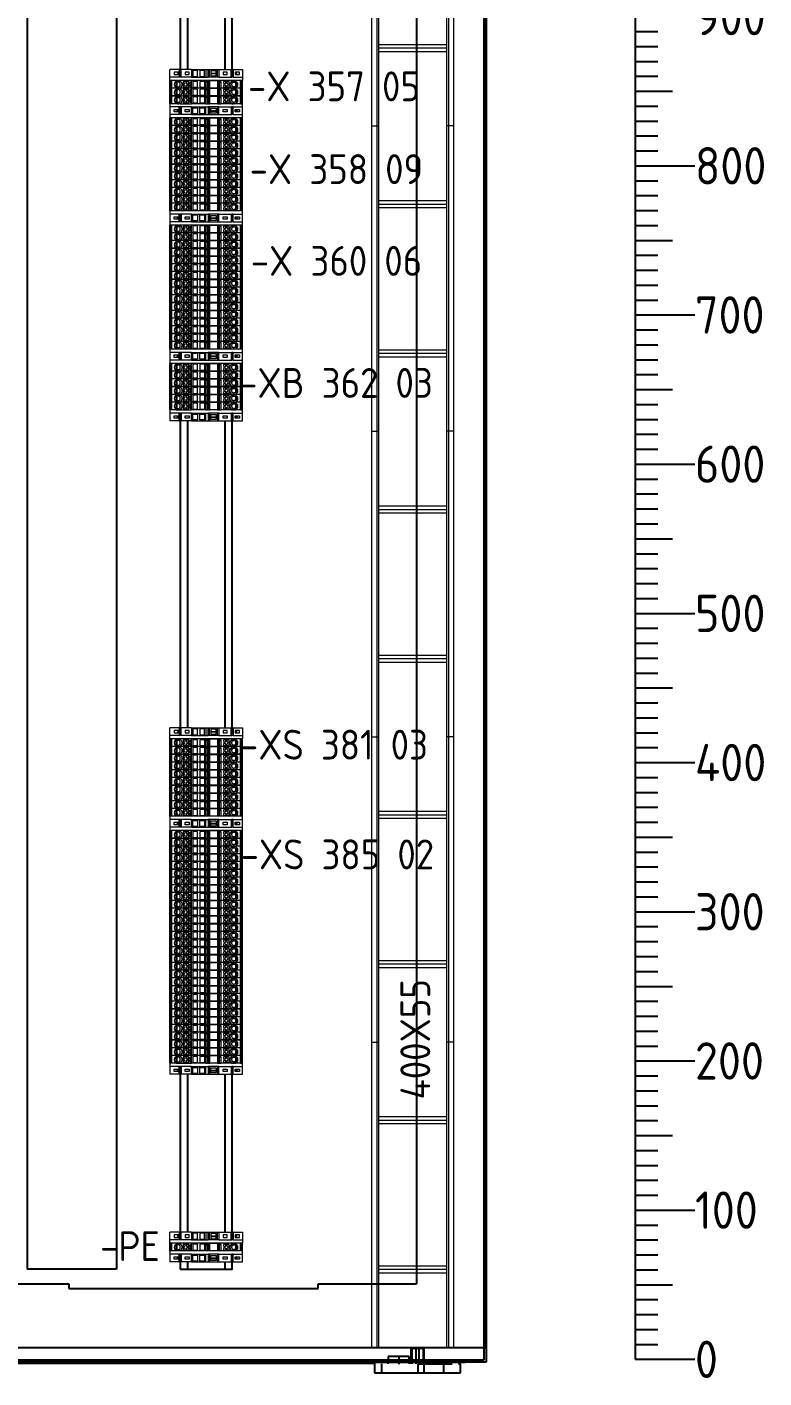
# Model space of a CAD drawing. Header units: millimetres. Extents: x 0 to 69574, y -5 to 41746.
# Drawn here: x 45920 to 46414, y 18756 to 19662 of the extents above; entities that cross this region are included whole.
import ezdxf
from ezdxf.enums import TextEntityAlignment as Align

# ---------------------------------------------------------------- set-up
doc = ezdxf.new("R2010")
doc.units = ezdxf.units.MM
doc.set_wipeout_variables(frame=1)
doc.layers.add('000-PI-Oprema', color=30, linetype='Continuous', lineweight=5)
doc.layers.add('SI-ORMAR-Oprema', color=30, linetype='Continuous', lineweight=5)
for name, color, linetype in [('000-PI-ORMAR', 2, 'Continuous'), ('000-PI_TEXT', 7, 'Continuous'), ('002-PI-Kabelska kanalica', 150, 'Continuous'), ('004-PI-DIN Šina', 3, 'Continuous')]:
    doc.layers.add(name, color=color, linetype=linetype)
doc.styles.add('PI0', font='isocpeur.ttf', dxfattribs={"width": 0.9})

# ---------------------------------------------------------------- blocks, each defined once
blk = doc.blocks.new('*U1406')
at = {"layer": '002-PI-Kabelska kanalica'}
for p, q in [((-20, 1510), (40, 1510)), ((-20, -100), (-20, 1510)), ((40, -100), (40, 1510))]:
    blk.add_line(p, q, dxfattribs=at)
blk = doc.blocks.new('*U1405')
at = {"layer": '004-PI-DIN Šina'}
blk.add_lwpolyline([(1610, -17.5), (1610, 17.5), (0, 17.5), (0, -17.5)], close=True, dxfattribs=at)
for points in [[(0, 12.5), (1610, 12.5)], [(0, -12.5), (1610, -12.5)]]:
    blk.add_lwpolyline(points, dxfattribs=at)
blk = doc.blocks.new('*U402')
blk.add_wipeout([(-24.3, -7.35), (24.3, -7.35), (24.3, 0), (-24.3, 0)])
at = {"layer": 'SI-ORMAR-Oprema'}
for p, q in [((-18.03, 0), (-24.3, 0)), ((-18.03, 0), (-18.03, -5.15)), ((-17.1, 0), (-18.03, 0)), ((-17.1, 0), (-17.1, -5.15)), ((-17, 0), (-17.1, 0)), ((-17, -5.15), (-17, 0)), ((-16.74, 0), (-17, 0)), ((-16.74, -5.15), (-16.74, 0)), ((-9.72, 0), (-16.74, 0)), ((-9.72, 0), (-9, 0)), ((-9.72, 0), (-9.72, -5.15)), ((-9, 0), (-9, -0.57)), ((-9, 0), (-1, 0)), ((-1, 0), (-0.28, 0)), ((-1, -0.57), (-1, 0)), ((-0.28, 0), (1.39, 0)), ((-0.28, 0), (-0.28, -5.15)), ((1.39, 0), (2.32, 0)), ((1.39, -5.15), (1.39, 0)), ((2.32, 0), (7.69, 0)), ((2.32, -5.15), (2.32, 0)), ((7.69, -5.15), (7.69, 0)), ((7.69, 0), (8.51, 0)), ((8.51, 0), (8.51, -5.15)), ((8.51, 0), (16.74, 0)), ((16.74, -5.15), (16.74, 0)), ((16.74, 0), (17, 0)), ((17, 0), (17, -5.15)), ((17, 0), (17.1, 0)), ((17.1, 0), (17.1, -5.15)), ((18.03, 0), (17.1, 0)), ((18.03, 0), (18.03, -5.15)), ((18.03, 0), (24.3, 0)), ((24.3, 0), (24.3, -7.35)), ((-24.3, -7.35), (-24.3, 0)), ((-18.03, -5.15), (-24.3, -5.15)), ((24.3, -7.35), (-24.3, -7.35)), ((-21.4, -1.72), (-21.4, -3.42)), ((-18.5, -1.72), (-21.4, -1.72)), ((-21.4, -3.42), (-18.5, -3.42)), ((-19.01, -2.37), (-19.15, -2.37)), ((-19.15, -2.37), (-19.15, -2.77)), ((-19.01, -2.77), (-19.15, -2.77)), ((-19.01, -2.37), (-18.5, -2.37)), ((-19.01, -2.77), (-19.01, -2.37)), ((-19.01, -2.77), (-18.5, -2.77)), ((-18.5, -2.37), (-18.5, -1.72)), ((-18.5, -2.77), (-18.5, -2.37)), ((-18.5, -3.42), (-18.5, -2.77)), ((-17.1, -5.15), (-18.03, -5.15)), ((-17, -5.15), (-17.1, -5.15)), ((-16.74, -5.15), (-17, -5.15)), ((-9.72, -5.15), (-16.74, -5.15)), ((-14.15, -1.72), (-14.15, -3.42)), ((-11.45, -1.72), (-14.15, -1.72)), ((-14.15, -3.42), (-11.45, -3.42)), ((-11.45, -3.42), (-11.45, -1.72)), ((-9.72, -5.15), (-9, -5.15)), ((-9, -0.57), (-9, -4.57)), ((-5.85, -0.57), (-9, -0.57)), ((-9, -4.57), (-9, -5.15)), ((-9, -4.57), (-5.85, -4.57)), ((-9, -5.15), (-1, -5.15)), ((-5.85, -4.57), (-5.85, -0.57)), ((-4.15, -0.57), (-4.15, -4.57)), ((-1, -0.57), (-4.15, -0.57)), ((-4.15, -4.57), (-1, -4.57)), ((-1, -4.57), (-1, -0.57)), ((-1, -5.15), (-1, -4.57)), ((-1, -5.15), (-0.28, -5.15)), ((-0.28, -5.15), (1.39, -5.15)), ((2.32, -5.15), (1.39, -5.15)), ((7.69, -5.15), (2.32, -5.15)), ((6.67, -0.82), (3.22, -0.82)), ((3.22, -0.82), (3.22, -2.37)), ((3.22, -2.37), (6.67, -2.37)), ((3.22, -2.37), (3.22, -2.77)), ((3.22, -2.77), (6.67, -2.77)), ((3.22, -2.77), (3.22, -4.32)), ((3.22, -4.32), (6.67, -4.32)), ((6.67, -2.37), (6.67, -0.82)), ((6.67, -2.77), (6.67, -2.37)), ((6.67, -4.32), (6.67, -2.77)), ((8.51, -5.15), (7.69, -5.15)), ((8.51, -5.15), (16.74, -5.15)), ((11.45, -1.72), (11.45, -3.42)), ((14.15, -1.72), (11.45, -1.72)), ((11.45, -3.42), (14.15, -3.42)), ((14.15, -3.42), (14.15, -1.72)), ((16.74, -5.15), (17, -5.15)), ((17, -5.15), (17.1, -5.15)), ((18.03, -5.15), (17.1, -5.15)), ((18.03, -5.15), (24.3, -5.15)), ((22.25, -1.72), (19.55, -1.72)), ((19.55, -1.72), (19.55, -2.37)), ((19.55, -2.37), (19.89, -2.37)), ((19.55, -2.37), (19.55, -2.77)), ((19.55, -2.77), (19.55, -3.42)), ((19.55, -2.77), (19.89, -2.77)), ((19.55, -3.42), (22.25, -3.42)), ((20.59, -2.37), (19.89, -2.37)), ((19.89, -2.77), (19.89, -2.37)), ((20.59, -2.77), (19.89, -2.77)), ((20.59, -2.77), (20.59, -2.37)), ((22.25, -3.42), (22.25, -1.72))]:
    blk.add_line(p, q, dxfattribs=at)
blk = doc.blocks.new('*U457')
blk.add_wipeout([(47227.3, 37326.63), (47227.3, 37321.48), (47275.9, 37321.48), (47275.9, 37326.63)])
at = {"layer": '000-PI-Oprema'}
for p, q in [((47227.3, 37321.48), (47227.3, 37326.63)), ((47227.85, 37326.63), (47227.3, 37326.63)), ((47228.39, 37326.63), (47227.85, 37326.63)), ((47227.85, 37321.48), (47227.85, 37326.63)), ((47228.39, 37321.48), (47228.39, 37326.63)), ((47228.56, 37326.63), (47228.39, 37326.63)), ((47228.56, 37321.48), (47228.56, 37326.63)), ((47241.88, 37326.63), (47228.56, 37326.63)), ((47231, 37325.48), (47230.9, 37325.58)), ((47231.45, 37325.48), (47231, 37325.48)), ((47231.45, 37325.48), (47231.45, 37322.48)), ((47231.6, 37325.48), (47231.45, 37325.48)), ((47231.6, 37322.48), (47231.6, 37325.48)), ((47231.85, 37325.48), (47231.6, 37325.48)), ((47231.85, 37325.48), (47231.85, 37322.48)), ((47233.2, 37325.48), (47231.85, 37325.48)), ((47233.2, 37326.28), (47232.6, 37326.28)), ((47233.2, 37325.48), (47233.2, 37326.28)), ((47233.3, 37325.48), (47233.2, 37325.48)), ((47237.55, 37325.88), (47236.15, 37325.88)), ((47236.15, 37325.88), (47236.15, 37322.08)), ((47238.35, 37325.88), (47237.55, 37325.88)), ((47237.55, 37324.9), (47237.55, 37325.88)), ((47239.95, 37325.88), (47238.35, 37325.88)), ((47238.35, 37325.88), (47238.35, 37324.9)), ((47239.55, 37324.58), (47239.95, 37324.98)), ((47239.95, 37324.98), (47239.95, 37325.88)), ((47240.78, 37325.37), (47240.78, 37322.6)), ((47241.88, 37321.48), (47241.88, 37326.63)), ((47242.6, 37326.63), (47241.88, 37326.63)), ((47242.6, 37326.63), (47242.6, 37326.06)), ((47250.6, 37326.63), (47242.6, 37326.63)), ((47242.6, 37326.06), (47242.6, 37322.06)), ((47245.75, 37326.06), (47242.6, 37326.06)), ((47245.75, 37322.06), (47245.75, 37326.06)), ((47247.45, 37326.06), (47247.45, 37322.06)), ((47250.6, 37326.06), (47247.45, 37326.06)), ((47250.6, 37326.63), (47250.6, 37326.06)), ((47251.32, 37326.63), (47250.6, 37326.63)), ((47250.6, 37326.06), (47250.6, 37322.06)), ((47251.32, 37326.63), (47251.75, 37326.63)), ((47251.32, 37321.48), (47251.32, 37326.63)), ((47251.65, 37321.48), (47251.65, 37325.83)), ((47251.65, 37325.83), (47251.75, 37325.83)), ((47251.75, 37325.83), (47251.75, 37326.63)), ((47252.21, 37326.63), (47251.75, 37326.63)), ((47251.75, 37325.83), (47252.21, 37325.83)), ((47252.21, 37326.63), (47252.56, 37326.63)), ((47252.21, 37325.83), (47252.21, 37326.63)), ((47253.07, 37326.63), (47252.56, 37326.63)), ((47252.56, 37326.63), (47252.56, 37321.48)), ((47253.07, 37326.63), (47253.07, 37321.48)), ((47253.07, 37326.63), (47253.98, 37326.63)), ((47253.98, 37321.48), (47253.98, 37326.63)), ((47253.98, 37326.63), (47259.12, 37326.63)), ((47259.12, 37326.63), (47259.12, 37321.48)), ((47259.12, 37326.63), (47260.03, 37326.63)), ((47260.03, 37326.63), (47260.03, 37321.48)), ((47260.03, 37326.63), (47260.54, 37326.63)), ((47260.54, 37321.48), (47260.54, 37326.63)), ((47260.54, 37326.63), (47260.89, 37326.63)), ((47260.89, 37325.83), (47260.89, 37326.63)), ((47261.35, 37326.63), (47260.89, 37326.63)), ((47260.89, 37325.83), (47261.35, 37325.83)), ((47261.35, 37325.83), (47261.35, 37326.63)), ((47274.65, 37326.63), (47261.35, 37326.63)), ((47261.35, 37325.83), (47261.45, 37325.83)), ((47261.45, 37325.83), (47261.45, 37321.48)), ((47264.75, 37325.88), (47263.15, 37325.88)), ((47263.15, 37325.88), (47263.15, 37324.98)), ((47263.15, 37324.98), (47263.55, 37324.58)), ((47264.75, 37324.9), (47264.75, 37325.88)), ((47265.55, 37325.88), (47264.75, 37325.88)), ((47265.55, 37325.88), (47265.55, 37324.9)), ((47266.95, 37325.88), (47265.55, 37325.88)), ((47266.95, 37322.08), (47266.95, 37325.88)), ((47269.8, 37325.48), (47269.9, 37325.48)), ((47269.9, 37326.28), (47270.5, 37326.28)), ((47269.9, 37325.48), (47269.9, 37326.28)), ((47269.9, 37325.48), (47271.25, 37325.48)), ((47271.25, 37325.48), (47271.25, 37322.48)), ((47271.25, 37325.48), (47271.5, 37325.48)), ((47271.5, 37322.48), (47271.5, 37325.48)), ((47271.5, 37325.48), (47271.65, 37325.48)), ((47271.65, 37325.48), (47271.65, 37322.48)), ((47271.65, 37325.48), (47272.1, 37325.48)), ((47272.1, 37325.48), (47272.2, 37325.58)), ((47274.65, 37321.48), (47274.65, 37326.63)), ((47274.65, 37326.63), (47274.82, 37326.63)), ((47274.82, 37321.48), (47274.82, 37326.63)), ((47274.82, 37326.63), (47275.35, 37326.63)), ((47275.35, 37321.48), (47275.35, 37326.63)), ((47275.35, 37326.63), (47275.9, 37326.63)), ((47275.9, 37321.48), (47275.9, 37326.63)), ((47227.85, 37321.48), (47227.3, 37321.48)), ((47228.39, 37321.48), (47227.85, 37321.48)), ((47228.56, 37321.48), (47228.39, 37321.48)), ((47231.6, 37321.48), (47228.56, 37321.48)), ((47230.9, 37322.19), (47231.2, 37322.48)), ((47231.2, 37322.48), (47231.45, 37322.48)), ((47231.45, 37322.48), (47231.6, 37322.48)), ((47231.6, 37322.48), (47231.85, 37322.48)), ((47231.6, 37321.7), (47231.6, 37321.48)), ((47232.6, 37321.48), (47231.6, 37321.48)), ((47231.85, 37322.48), (47233.2, 37322.48)), ((47232.6, 37321.48), (47233.2, 37321.48)), ((47233.3, 37322.48), (47233.2, 37322.48)), ((47233.2, 37322.48), (47233.2, 37321.48)), ((47234.2, 37321.48), (47233.2, 37321.48)), ((47234.2, 37321.48), (47234.2, 37321.7)), ((47234.2, 37321.48), (47241.88, 37321.48)), ((47236.15, 37322.08), (47237.55, 37322.08)), ((47237.55, 37322.08), (47237.55, 37323.07)), ((47237.55, 37322.08), (47238.35, 37322.08)), ((47238.35, 37323.07), (47238.35, 37322.08)), ((47238.35, 37322.08), (47239.95, 37322.08)), ((47239.55, 37323.38), (47239.55, 37324.58)), ((47239.95, 37322.98), (47239.55, 37323.38)), ((47239.95, 37322.08), (47239.95, 37322.98)), ((47242.6, 37321.48), (47241.88, 37321.48)), ((47242.6, 37322.06), (47245.75, 37322.06)), ((47242.6, 37322.06), (47242.6, 37321.48)), ((47250.6, 37321.48), (47242.6, 37321.48)), ((47247.45, 37322.06), (47250.6, 37322.06)), ((47250.6, 37322.06), (47250.6, 37321.48)), ((47251.32, 37321.48), (47250.6, 37321.48)), ((47251.32, 37321.48), (47251.65, 37321.48)), ((47251.65, 37321.48), (47252.56, 37321.48)), ((47253.07, 37321.48), (47252.56, 37321.48)), ((47253.07, 37321.48), (47253.98, 37321.48)), ((47259.12, 37321.48), (47253.98, 37321.48)), ((47259.12, 37321.48), (47260.03, 37321.48)), ((47260.03, 37321.48), (47260.54, 37321.48)), ((47260.54, 37321.48), (47261.45, 37321.48)), ((47268.9, 37321.48), (47261.45, 37321.48)), ((47263.55, 37323.38), (47263.15, 37322.98)), ((47263.15, 37322.98), (47263.15, 37322.08)), ((47263.15, 37322.08), (47264.75, 37322.08)), ((47263.55, 37324.58), (47263.55, 37323.38)), ((47264.75, 37322.08), (47264.75, 37323.07)), ((47264.75, 37322.08), (47265.55, 37322.08)), ((47265.55, 37323.07), (47265.55, 37322.08)), ((47265.55, 37322.08), (47266.95, 37322.08)), ((47268.8, 37323.48), (47268.8, 37324.48)), ((47268.9, 37321.48), (47268.9, 37321.7)), ((47268.9, 37321.48), (47269.9, 37321.48)), ((47269.8, 37322.48), (47269.9, 37322.48)), ((47271.25, 37322.48), (47269.9, 37322.48)), ((47269.9, 37322.48), (47269.9, 37321.48)), ((47270.5, 37321.48), (47269.9, 37321.48)), ((47271.5, 37321.48), (47270.5, 37321.48)), ((47271.5, 37322.48), (47271.25, 37322.48)), ((47271.65, 37322.48), (47271.5, 37322.48)), ((47271.5, 37321.7), (47271.5, 37321.48)), ((47274.65, 37321.48), (47271.5, 37321.48)), ((47271.9, 37322.48), (47271.65, 37322.48)), ((47272.2, 37322.19), (47271.9, 37322.48)), ((47274.65, 37321.48), (47274.82, 37321.48)), ((47274.82, 37321.48), (47275.35, 37321.48)), ((47275.35, 37321.48), (47275.9, 37321.48))]:
    blk.add_line(p, q, dxfattribs=at)
for centre, radius, start, end in [((47232.6, 37323.88), 2.4, 135, 225), ((47232.6, 37323.88), 2.4, 90, 135), ((47233.2, 37323.88), 2.4, 294.62432, 90), ((47233.3, 37324.48), 1, 0, 90), ((47237.95, 37323.98), 1, 113.57818, 246.42182), ((47237.95, 37323.98), 1, 293.57818, 66.42182), ((47241.15, 37325.03), 0.5, 5.44059, 134.99975), ((47265.15, 37323.98), 1, 113.57818, 246.42182), ((47265.15, 37323.98), 1, 293.57818, 66.42182), ((47269.9, 37323.88), 2.4, 90, 245.37568), ((47269.8, 37324.48), 1, 90, 180), ((47270.5, 37323.88), 2.4, 45, 90), ((47270.5, 37323.88), 2.4, 315, 45), ((47232.6, 37323.88), 2.4, 225, 245.37568), ((47232.6, 37323.88), 2.4, 245.37568, 270), ((47233.2, 37323.88), 2.4, 270, 294.62432), ((47233.3, 37323.48), 1, 270, 360), ((47241.15, 37322.93), 0.5, 225, 354.55967), ((47269.8, 37323.48), 1, 180, 270), ((47269.9, 37323.88), 2.4, 245.37568, 270), ((47270.5, 37323.88), 2.4, 270, 294.62432), ((47270.5, 37323.88), 2.4, 294.62432, 315)]:
    blk.add_arc(centre, radius, start, end, dxfattribs=at)
for points in [[(47240.78, 37325.37), (47240.55, 37325.14), (47240.32, 37324.91), (47240.09, 37324.68), (47239.85, 37324.44)], [(47240.8, 37325.39), (47240.79, 37325.38), (47240.78, 37325.37)], [(47241.75, 37323.98), (47241.73, 37324.26), (47241.7, 37324.53), (47241.67, 37324.81), (47241.65, 37325.08)], [(47234.3, 37323.48), (47234.3, 37323.61), (47234.3, 37323.74), (47234.3, 37323.87), (47234.3, 37324.01), (47234.3, 37324.14), (47234.3, 37324.26), (47234.3, 37324.38), (47234.3, 37324.48)], [(47239.85, 37323.53), (47239.85, 37323.76), (47239.85, 37323.98), (47239.85, 37324.21), (47239.85, 37324.44)], [(47240.78, 37322.6), (47240.55, 37322.83), (47240.32, 37323.05), (47240.09, 37323.29), (47239.85, 37323.53)], [(47240.8, 37322.58), (47240.79, 37322.59), (47240.78, 37322.6)], [(47241.65, 37322.89), (47241.67, 37323.16), (47241.7, 37323.44), (47241.73, 37323.71), (47241.75, 37323.98)]]:
    blk.add_spline(points, degree=3, dxfattribs=at)
blk = doc.blocks.new('*U1031')
at = {"layer": '000-PI-Oprema'}
blk.add_blockref('*U457', (-47251.6, -37324.06), dxfattribs=at)
blk = doc.blocks.new('*U1028')
at = {"layer": '000-PI-Oprema', "color": 0, "linetype": 'ByBlock', "lineweight": -2, "transparency": 16777216}
blk.add_blockref('*U1031', (0, 0), dxfattribs=at)
blk.add_blockref('*U1031', (0, -5.2), dxfattribs=at)
blk.add_blockref('*U1031', (0, -10.4), dxfattribs=at)
blk.add_blockref('*U1031', (0, -15.6), dxfattribs=at)
blk.add_blockref('*U1031', (0, -20.8), dxfattribs=at)
blk.add_blockref('*U1031', (0, -26), dxfattribs=at)
blk.add_blockref('*U1031', (0, -31.2), dxfattribs=at)
blk.add_blockref('*U1031', (0, -36.4), dxfattribs=at)
blk.add_blockref('*U1031', (0, -41.6), dxfattribs=at)
blk.add_blockref('*U1031', (0, -46.8), dxfattribs=at)
blk.add_blockref('*U1031', (0, -52), dxfattribs=at)
blk.add_blockref('*U1031', (0, -57.2), dxfattribs=at)
blk = doc.blocks.new('*U1029')
at = {"layer": '000-PI-Oprema'}
blk.add_blockref('*U457', (-47251.6, -37324.06), dxfattribs=at)
blk = doc.blocks.new('*U1030')
at = {"layer": '000-PI-Oprema', "color": 0, "linetype": 'ByBlock', "lineweight": -2, "transparency": 16777216}
blk.add_blockref('*U1029', (0, 0), dxfattribs=at)
blk.add_blockref('*U1029', (0, -5.2), dxfattribs=at)
blk.add_blockref('*U1029', (0, -10.4), dxfattribs=at)
blk.add_blockref('*U1029', (0, -15.6), dxfattribs=at)
blk.add_blockref('*U1029', (0, -20.8), dxfattribs=at)
blk.add_blockref('*U1029', (0, -26), dxfattribs=at)
blk.add_blockref('*U1029', (0, -31.2), dxfattribs=at)
blk.add_blockref('*U1029', (0, -36.4), dxfattribs=at)
blk.add_blockref('*U1029', (0, -41.6), dxfattribs=at)
blk.add_blockref('*U1029', (0, -46.8), dxfattribs=at)
blk.add_blockref('*U1029', (0, -52), dxfattribs=at)
blk.add_blockref('*U1029', (0, -57.2), dxfattribs=at)
blk.add_blockref('*U1029', (0, -62.4), dxfattribs=at)
blk.add_blockref('*U1029', (0, -67.6), dxfattribs=at)
blk.add_blockref('*U1029', (0, -72.8), dxfattribs=at)
blk.add_blockref('*U1029', (0, -78), dxfattribs=at)
blk = doc.blocks.new('*U403')
blk.add_wipeout([(-24.3, 2.2), (24.3, 2.2), (24.3, -7.35), (-24.3, -7.35)])
at = {"layer": 'SI-ORMAR-Oprema'}
for p, q in [((-24.3, 2.2), (-24.3, -7.35)), ((24.3, 2.2), (-24.3, 2.2)), ((-18.03, 0), (-24.3, 0)), ((24.3, -7.35), (24.3, 2.2)), ((-18.03, -5.15), (-24.3, -5.15)), ((24.3, -7.35), (-24.3, -7.35)), ((-21.4, -3.42), (-21.4, -1.72)), ((-21.4, -1.72), (-18.5, -1.72)), ((-18.5, -3.42), (-21.4, -3.42)), ((-19.01, -2.38), (-19.15, -2.38)), ((-19.15, -2.78), (-19.15, -2.38)), ((-19.01, -2.78), (-19.15, -2.78)), ((-19.01, -2.38), (-19.01, -2.78)), ((-19.01, -2.38), (-18.5, -2.38)), ((-19.01, -2.78), (-18.5, -2.78)), ((-18.5, -1.72), (-18.5, -2.38)), ((-18.5, -2.38), (-18.5, -2.78)), ((-18.5, -2.78), (-18.5, -3.42)), ((-18.03, -5.15), (-18.03, 0)), ((-17.1, 0), (-18.03, 0)), ((-17.1, -5.15), (-18.03, -5.15)), ((-17.1, -5.15), (-17.1, 0)), ((-17, 0), (-17.1, 0)), ((-17, -5.15), (-17.1, -5.15)), ((-17, 0), (-17, -5.15)), ((-16.74, 0), (-17, 0)), ((-16.74, -5.15), (-17, -5.15)), ((-16.74, 0), (-16.74, -5.15)), ((-9.72, 0), (-16.74, 0)), ((-9.72, -5.15), (-16.74, -5.15)), ((-14.15, -1.72), (-11.45, -1.72)), ((-14.15, -3.42), (-14.15, -1.72)), ((-11.45, -3.42), (-14.15, -3.42)), ((-11.45, -1.72), (-11.45, -3.42)), ((-9.72, 0), (-9, 0)), ((-9.72, -5.15), (-9.72, 0)), ((-9.72, -5.15), (-9, -5.15)), ((-9, -0.57), (-9, 0)), ((-9, 0), (-1, 0)), ((-9, -4.57), (-9, -0.57)), ((-9, -0.57), (-5.85, -0.57)), ((-5.85, -4.57), (-9, -4.57)), ((-9, -5.15), (-9, -4.57)), ((-9, -5.15), (-1, -5.15)), ((-5.85, -0.57), (-5.85, -4.57)), ((-4.15, -0.57), (-1, -0.57)), ((-4.15, -4.57), (-4.15, -0.57)), ((-1, -4.57), (-4.15, -4.57)), ((-1, 0), (-1, -0.57)), ((-1, 0), (-0.28, 0)), ((-1, -0.57), (-1, -4.57)), ((-1, -4.57), (-1, -5.15)), ((-1, -5.15), (-0.28, -5.15)), ((-0.28, 0), (1.39, 0)), ((-0.28, -5.15), (-0.28, 0)), ((-0.28, -5.15), (1.39, -5.15)), ((2.32, 0), (1.39, 0)), ((1.39, 0), (1.39, -5.15)), ((1.39, -5.15), (2.32, -5.15)), ((7.69, 0), (2.32, 0)), ((2.32, 0), (2.32, -5.15)), ((2.32, -5.15), (7.69, -5.15)), ((3.22, -0.82), (6.67, -0.82)), ((3.22, -2.38), (3.22, -0.82)), ((3.22, -2.38), (6.67, -2.38)), ((3.22, -2.78), (3.22, -2.38)), ((3.22, -2.78), (6.67, -2.78)), ((3.22, -4.32), (3.22, -2.78)), ((6.67, -4.32), (3.22, -4.32)), ((6.67, -0.82), (6.67, -2.38)), ((6.67, -2.38), (6.67, -2.78)), ((6.67, -2.78), (6.67, -4.32)), ((7.69, 0), (7.69, -5.15)), ((8.51, 0), (7.69, 0)), ((7.69, -5.15), (8.51, -5.15)), ((8.51, -5.15), (8.51, 0)), ((8.51, 0), (16.74, 0)), ((8.51, -5.15), (16.74, -5.15)), ((11.45, -1.72), (14.15, -1.72)), ((11.45, -3.42), (11.45, -1.72)), ((14.15, -3.42), (11.45, -3.42)), ((14.15, -1.72), (14.15, -3.42)), ((16.74, 0), (16.74, -5.15)), ((16.74, 0), (17, 0)), ((16.74, -5.15), (17, -5.15)), ((17, -5.15), (17, 0)), ((17, 0), (17.1, 0)), ((17, -5.15), (17.1, -5.15)), ((18.03, 0), (17.1, 0)), ((17.1, -5.15), (17.1, 0)), ((18.03, -5.15), (17.1, -5.15)), ((18.03, 0), (24.3, 0)), ((18.03, -5.15), (18.03, 0)), ((18.03, -5.15), (24.3, -5.15)), ((19.55, -2.38), (19.55, -1.72)), ((19.55, -1.72), (22.25, -1.72)), ((19.55, -2.78), (19.55, -2.38)), ((19.55, -2.38), (19.89, -2.38)), ((19.55, -2.78), (19.89, -2.78)), ((19.55, -3.42), (19.55, -2.78)), ((22.25, -3.42), (19.55, -3.42)), ((19.89, -2.38), (19.89, -2.78)), ((20.59, -2.38), (19.89, -2.38)), ((20.59, -2.78), (19.89, -2.78)), ((20.59, -2.38), (20.59, -2.78)), ((22.25, -1.72), (22.25, -3.42))]:
    blk.add_line(p, q, dxfattribs=at)
blk = doc.blocks.new('*U1089')
at = {"layer": '000-PI-Oprema', "ltscale": 0.25}
for p, q in [((-5, 722.54), (-5, 927.21)), ((-1.5, 722.54), (-1.5, 927.21)), ((-0.33, 722.54), (-0.33, 927.21)), ((45.33, 722.54), (45.33, 927.21)), ((46.5, 722.54), (46.5, 927.21)), ((50, 722.54), (50, 927.21)), ((-0.33, 777.21), (45.33, 777.21)), ((-0.33, 774.88), (45.33, 774.88)), ((-5, 722.54), (-0.33, 722.54)), ((-5, 722.54), (-0.33, 722.54)), ((-5, 517.87), (-5, 722.54)), ((-1.5, 722.54), (-1.5, 722.54)), ((-1.5, 517.87), (-1.5, 722.54)), ((-0.33, 517.87), (-0.33, 722.54)), ((50, 722.54), (45.33, 722.54)), ((50, 722.54), (45.33, 722.54)), ((45.33, 517.87), (45.33, 722.54)), ((46.5, 517.87), (46.5, 722.54)), ((50, 517.87), (50, 722.54)), ((-0.33, 672.54), (45.33, 672.54)), ((-0.33, 670.21), (45.33, 670.21)), ((-0.33, 572.54), (45.33, 572.54)), ((-0.33, 570.21), (45.33, 570.21)), ((-5, 517.87), (-0.33, 517.87)), ((-5, 517.87), (-0.33, 517.87)), ((-5, 313.2), (-5, 517.87)), ((-1.5, 517.87), (-1.5, 517.87)), ((-1.5, 313.2), (-1.5, 517.87)), ((-0.33, 313.2), (-0.33, 517.87)), ((50, 517.87), (45.33, 517.87)), ((50, 517.87), (45.33, 517.87)), ((45.33, 313.2), (45.33, 517.87)), ((46.5, 313.2), (46.5, 517.87)), ((50, 313.2), (50, 517.87)), ((-0.33, 467.87), (45.33, 467.87)), ((-0.33, 465.54), (45.33, 465.54)), ((-0.33, 367.87), (45.33, 367.87)), ((-0.33, 365.54), (45.33, 365.54)), ((-5, 313.2), (-0.33, 313.2)), ((-5, 313.2), (-0.33, 313.2)), ((-5, 108.53), (-5, 313.2)), ((-1.5, 313.2), (-1.5, 313.2)), ((-1.5, 108.53), (-1.5, 313.2)), ((-0.33, 108.53), (-0.33, 313.2)), ((50, 313.2), (45.33, 313.2)), ((50, 313.2), (45.33, 313.2)), ((45.33, 108.53), (45.33, 313.2)), ((46.5, 108.53), (46.5, 313.2)), ((50, 108.53), (50, 313.2)), ((-0.33, 263.2), (45.33, 263.2)), ((-0.33, 260.87), (45.33, 260.87)), ((-0.33, 163.2), (45.33, 163.2)), ((-0.33, 160.87), (45.33, 160.87)), ((-5, 108.53), (-0.33, 108.53)), ((-5, 108.53), (-0.33, 108.53)), ((-5, -96.14), (-5, 108.53)), ((-1.5, 108.53), (-1.5, 108.53)), ((-1.5, -96.14), (-1.5, 108.53)), ((-0.33, -96.14), (-0.33, 108.53)), ((50, 108.53), (45.33, 108.53)), ((50, 108.53), (45.33, 108.53)), ((45.33, -96.14), (45.33, 108.53)), ((46.5, -96.14), (46.5, 108.53)), ((50, -96.14), (50, 108.53)), ((-0.33, 58.53), (45.33, 58.53)), ((-0.33, 56.2), (45.33, 56.2)), ((-0.33, -41.47), (45.33, -41.47)), ((-0.33, -43.8), (45.33, -43.8)), ((-5, -96.14), (-0.33, -96.14)), ((-1.5, -96.14), (-1.5, -96.14)), ((50, -96.14), (45.33, -96.14))]:
    blk.add_line(p, q, dxfattribs=at)
for points in [[(-0.33, 772.54), (45.33, 772.54)], [(-0.33, 667.87), (45.33, 667.87)], [(-0.33, 567.87), (45.33, 567.87)], [(-0.33, 463.2), (45.33, 463.2)], [(-0.33, 363.2), (45.33, 363.2)], [(-0.33, 258.53), (45.33, 258.53)], [(-0.33, 158.53), (45.33, 158.53)], [(-0.33, 53.86), (45.33, 53.86)], [(-0.33, -46.14), (45.33, -46.14)]]:
    blk.add_lwpolyline(points, dxfattribs=at)
blk = doc.blocks.new('montažnaa')
at = {"layer": '000-PI-ORMAR'}
for p in [(46867.64, 28809.4), (46864.64, 26919.4)]:
    blk.add_line(p, (46867.64, 26919.4), dxfattribs=at)
at = {"layer": '000-PI-ORMAR', "ltscale": 0.25}
for p, q in [((46568.64, 26919.4), (46634.64, 26919.4)), ((46634.64, 26919.4), (46634.64, 26916.4)), ((46634.64, 26916.4), (46801.64, 26916.4)), ((46801.64, 26916.4), (46801.64, 26919.4)), ((46801.64, 26919.4), (46864.64, 26919.4)), ((46864.64, 26919.4), (46864.64, 26919.4))]:
    blk.add_line(p, q, dxfattribs=at)
blk = doc.blocks.new('*U1288')
at = {"layer": '000-PI-Oprema'}
blk.add_blockref('*U457', (-47251.6, -37324.06), dxfattribs=at)
blk = doc.blocks.new('*U1289')
at = {"layer": '000-PI-Oprema', "color": 0, "linetype": 'ByBlock', "lineweight": -2, "transparency": 16777216}
blk.add_blockref('*U1288', (0, 0), dxfattribs=at)
blk.add_blockref('*U1288', (0, -5.2), dxfattribs=at)
blk.add_blockref('*U1288', (0, -10.4), dxfattribs=at)
blk.add_blockref('*U1288', (0, -15.6), dxfattribs=at)
blk.add_blockref('*U1288', (0, -20.8), dxfattribs=at)
blk.add_blockref('*U1288', (0, -26), dxfattribs=at)
blk.add_blockref('*U1288', (0, -31.2), dxfattribs=at)
blk.add_blockref('*U1288', (0, -36.4), dxfattribs=at)
blk.add_blockref('*U1288', (0, -41.6), dxfattribs=at)
blk.add_blockref('*U1288', (0, -46.8), dxfattribs=at)
blk = doc.blocks.new('*U1296')
at = {"layer": '000-PI-Oprema'}
blk.add_blockref('*U457', (-47251.6, -37324.06), dxfattribs=at)
blk = doc.blocks.new('*U1297')
at = {"layer": '000-PI-Oprema', "color": 0, "linetype": 'ByBlock', "lineweight": -2, "transparency": 16777216}
blk.add_blockref('*U1296', (0, 0), dxfattribs=at)
blk.add_blockref('*U1296', (0, -5.2), dxfattribs=at)
blk.add_blockref('*U1296', (0, -10.4), dxfattribs=at)
blk = doc.blocks.new('*U404')
blk.add_wipeout([(-24.3, 0), (24.3, 0), (24.3, -7.35), (-24.3, -7.35)])
at = {"layer": 'SI-ORMAR-Oprema'}
for p, q in [((24.3, 0), (-24.3, 0)), ((24.3, -7.35), (24.3, 0)), ((-24.3, 0), (-24.3, -7.35)), ((-18.03, -2.2), (-24.3, -2.2)), ((-18.03, -7.35), (-24.3, -7.35)), ((-21.4, -5.62), (-21.4, -3.92)), ((-21.4, -3.92), (-18.5, -3.92)), ((-18.5, -5.62), (-21.4, -5.62)), ((-19.01, -4.58), (-19.15, -4.58)), ((-19.15, -4.98), (-19.15, -4.58)), ((-19.01, -4.98), (-19.15, -4.98)), ((-19.01, -4.58), (-19.01, -4.98)), ((-19.01, -4.58), (-18.5, -4.58)), ((-19.01, -4.98), (-18.5, -4.98)), ((-18.5, -3.92), (-18.5, -4.58)), ((-18.5, -4.58), (-18.5, -4.98)), ((-18.5, -4.98), (-18.5, -5.62)), ((-18.03, -7.35), (-18.03, -2.2)), ((-17.1, -2.2), (-18.03, -2.2)), ((-17.1, -7.35), (-18.03, -7.35)), ((-17.1, -7.35), (-17.1, -2.2)), ((-17, -2.2), (-17.1, -2.2)), ((-17, -7.35), (-17.1, -7.35)), ((-17, -2.2), (-17, -7.35)), ((-16.74, -2.2), (-17, -2.2)), ((-16.74, -7.35), (-17, -7.35)), ((-16.74, -2.2), (-16.74, -7.35)), ((-9.72, -2.2), (-16.74, -2.2)), ((-9.72, -7.35), (-16.74, -7.35)), ((-14.15, -3.92), (-11.45, -3.92)), ((-14.15, -5.62), (-14.15, -3.92)), ((-11.45, -5.62), (-14.15, -5.62)), ((-11.45, -3.92), (-11.45, -5.62)), ((-9.72, -2.2), (-9, -2.2)), ((-9.72, -7.35), (-9.72, -2.2)), ((-9.72, -7.35), (-9, -7.35)), ((-9, -2.77), (-9, -2.2)), ((-9, -2.2), (-1, -2.2)), ((-9, -6.77), (-9, -2.77)), ((-9, -2.77), (-5.85, -2.77)), ((-5.85, -6.77), (-9, -6.77)), ((-9, -7.35), (-9, -6.77)), ((-9, -7.35), (-1, -7.35)), ((-5.85, -2.77), (-5.85, -6.77)), ((-4.15, -2.77), (-1, -2.77)), ((-4.15, -6.77), (-4.15, -2.77)), ((-1, -6.77), (-4.15, -6.77)), ((-1, -2.2), (-1, -2.77)), ((-1, -2.2), (-0.28, -2.2)), ((-1, -2.77), (-1, -6.77)), ((-1, -6.77), (-1, -7.35)), ((-1, -7.35), (-0.28, -7.35)), ((-0.28, -2.2), (1.39, -2.2)), ((-0.28, -7.35), (-0.28, -2.2)), ((-0.28, -7.35), (1.39, -7.35)), ((2.32, -2.2), (1.39, -2.2)), ((1.39, -2.2), (1.39, -7.35)), ((1.39, -7.35), (2.32, -7.35)), ((7.69, -2.2), (2.32, -2.2)), ((2.32, -2.2), (2.32, -7.35)), ((2.32, -7.35), (7.69, -7.35)), ((3.22, -3.02), (6.67, -3.02)), ((3.22, -4.58), (3.22, -3.02)), ((3.22, -4.58), (6.67, -4.58)), ((3.22, -4.98), (3.22, -4.58)), ((3.22, -4.98), (6.67, -4.98)), ((3.22, -6.52), (3.22, -4.98)), ((6.67, -6.52), (3.22, -6.52)), ((6.67, -3.02), (6.67, -4.58)), ((6.67, -4.58), (6.67, -4.98)), ((6.67, -4.98), (6.67, -6.52)), ((7.69, -2.2), (7.69, -7.35)), ((8.51, -2.2), (7.69, -2.2)), ((7.69, -7.35), (8.51, -7.35)), ((8.51, -7.35), (8.51, -2.2)), ((8.51, -2.2), (16.74, -2.2)), ((8.51, -7.35), (16.74, -7.35)), ((11.45, -3.92), (14.15, -3.92)), ((11.45, -5.62), (11.45, -3.92)), ((14.15, -5.62), (11.45, -5.62)), ((14.15, -3.92), (14.15, -5.62)), ((16.74, -2.2), (16.74, -7.35)), ((16.74, -2.2), (17, -2.2)), ((16.74, -7.35), (17, -7.35)), ((17, -7.35), (17, -2.2)), ((17, -2.2), (17.1, -2.2)), ((17, -7.35), (17.1, -7.35)), ((18.03, -2.2), (17.1, -2.2)), ((17.1, -7.35), (17.1, -2.2)), ((18.03, -7.35), (17.1, -7.35)), ((18.03, -2.2), (24.3, -2.2)), ((18.03, -7.35), (18.03, -2.2)), ((18.03, -7.35), (24.3, -7.35)), ((19.55, -4.58), (19.55, -3.92)), ((19.55, -3.92), (22.25, -3.92)), ((19.55, -4.98), (19.55, -4.58)), ((19.55, -4.58), (19.89, -4.58)), ((19.55, -4.98), (19.89, -4.98)), ((19.55, -5.62), (19.55, -4.98)), ((22.25, -5.62), (19.55, -5.62)), ((19.89, -4.58), (19.89, -4.98)), ((20.59, -4.58), (19.89, -4.58)), ((20.59, -4.98), (19.89, -4.98)), ((20.59, -4.58), (20.59, -4.98)), ((22.25, -3.92), (22.25, -5.62))]:
    blk.add_line(p, q, dxfattribs=at)
blk = doc.blocks.new('*U1307')
at = {"layer": '000-PI-Oprema'}
blk.add_blockref('*U457', (-47251.6, -37324.06), dxfattribs=at)
blk = doc.blocks.new('*U1308')
at = {"layer": '000-PI-Oprema', "color": 0, "linetype": 'ByBlock', "lineweight": -2, "transparency": 16777216}
blk.add_blockref('*U1307', (0, 0), dxfattribs=at)
blk.add_blockref('*U1307', (0, -5.2), dxfattribs=at)
blk.add_blockref('*U1307', (0, -10.4), dxfattribs=at)
blk.add_blockref('*U1307', (0, -15.6), dxfattribs=at)
blk.add_blockref('*U1307', (0, -20.8), dxfattribs=at)
blk.add_blockref('*U1307', (0, -26), dxfattribs=at)
blk.add_blockref('*U1307', (0, -31.2), dxfattribs=at)
blk.add_blockref('*U1307', (0, -36.4), dxfattribs=at)
blk.add_blockref('*U1307', (0, -41.6), dxfattribs=at)
blk.add_blockref('*U1307', (0, -46.8), dxfattribs=at)
blk.add_blockref('*U1307', (0, -52), dxfattribs=at)
blk.add_blockref('*U1307', (0, -57.2), dxfattribs=at)
blk.add_blockref('*U1307', (0, -62.4), dxfattribs=at)
blk.add_blockref('*U1307', (0, -67.6), dxfattribs=at)
blk.add_blockref('*U1307', (0, -72.8), dxfattribs=at)
blk.add_blockref('*U1307', (0, -78), dxfattribs=at)
blk.add_blockref('*U1307', (0, -83.2), dxfattribs=at)
blk.add_blockref('*U1307', (0, -88.4), dxfattribs=at)
blk.add_blockref('*U1307', (0, -93.6), dxfattribs=at)
blk.add_blockref('*U1307', (0, -98.8), dxfattribs=at)
blk.add_blockref('*U1307', (0, -104), dxfattribs=at)
blk.add_blockref('*U1307', (0, -109.2), dxfattribs=at)
blk.add_blockref('*U1307', (0, -114.4), dxfattribs=at)
blk.add_blockref('*U1307', (0, -119.6), dxfattribs=at)
blk.add_blockref('*U1307', (0, -124.8), dxfattribs=at)
blk.add_blockref('*U1307', (0, -130), dxfattribs=at)
blk.add_blockref('*U1307', (0, -135.2), dxfattribs=at)
blk.add_blockref('*U1307', (0, -140.4), dxfattribs=at)
blk.add_blockref('*U1307', (0, -145.6), dxfattribs=at)
blk.add_blockref('*U1307', (0, -150.8), dxfattribs=at)
blk = doc.blocks.new('skala_2300')
for p, q in [((0, 1400), (0, 540)), ((0, 890), (15, 890)), ((0, 880), (15, 880)), ((0, 870), (15, 870)), ((0, 860), (15, 860)), ((0, 850), (25, 850)), ((0, 840), (15, 840)), ((0, 830), (15, 830)), ((0, 820), (15, 820)), ((0, 810), (15, 810)), ((0, 800), (40, 800)), ((0, 800), (40, 800)), ((0, 800), (40, 800)), ((0, 800), (40, 800)), ((0, 800), (40, 800)), ((0, 790), (15, 790)), ((0, 780), (15, 780)), ((0, 770), (15, 770)), ((0, 760), (15, 760)), ((0, 750), (25, 750)), ((0, 740), (15, 740)), ((0, 730), (15, 730)), ((0, 720), (15, 720)), ((0, 710), (15, 710)), ((0, 700), (40, 700)), ((0, 690), (15, 690)), ((0, 680), (15, 680)), ((0, 670), (15, 670)), ((0, 660), (15, 660)), ((0, 650), (25, 650)), ((0, 640), (15, 640)), ((0, 630), (15, 630)), ((0, 620), (15, 620)), ((0, 610), (15, 610)), ((0, 600), (40, 600)), ((0, 600), (40, 600)), ((0, 600), (40, 600)), ((0, 600), (40, 600)), ((0, 600), (40, 600)), ((0, 600), (40, 600)), ((0, 590), (15, 590)), ((0, 580), (15, 580)), ((0, 570), (15, 570)), ((0, 560), (15, 560)), ((0, 550), (25, 550)), ((0, 540), (0, 0)), ((0, 540), (15, 540)), ((0, 530), (15, 530)), ((0, 520), (15, 520)), ((0, 510), (15, 510)), ((0, 500), (40, 500)), ((0, 490), (15, 490)), ((0, 480), (15, 480)), ((0, 470), (15, 470)), ((0, 460), (15, 460)), ((0, 450), (25, 450)), ((0, 440), (15, 440)), ((0, 430), (15, 430)), ((0, 420), (15, 420)), ((0, 410), (15, 410)), ((0, 400), (40, 400)), ((0, 400), (40, 400)), ((0, 400), (40, 400)), ((0, 400), (40, 400)), ((0, 400), (40, 400)), ((0, 400), (40, 400)), ((0, 400), (40, 400)), ((0, 390), (15, 390)), ((0, 380), (15, 380)), ((0, 370), (15, 370)), ((0, 360), (15, 360)), ((0, 350), (25, 350)), ((0, 340), (15, 340)), ((0, 330), (15, 330)), ((0, 320), (15, 320)), ((0, 310), (15, 310)), ((0, 300), (40, 300)), ((0, 290), (15, 290)), ((0, 280), (15, 280)), ((0, 270), (15, 270)), ((0, 260), (15, 260)), ((0, 250), (25, 250)), ((0, 240), (15, 240)), ((0, 230), (15, 230)), ((0, 220), (15, 220)), ((0, 210), (15, 210)), ((0, 200), (40, 200)), ((0, 200), (40, 200)), ((0, 200), (40, 200)), ((0, 200), (40, 200)), ((0, 200), (40, 200)), ((0, 200), (40, 200)), ((0, 200), (40, 200)), ((0, 200), (40, 200)), ((0, 190), (15, 190)), ((0, 180), (15, 180)), ((0, 170), (15, 170)), ((0, 160), (15, 160)), ((0, 150), (25, 150)), ((0, 140), (15, 140)), ((0, 130), (15, 130)), ((0, 120), (15, 120)), ((0, 110), (15, 110)), ((0, 100), (40, 100)), ((0, 90), (15, 90)), ((0, 80), (15, 80)), ((0, 70), (15, 70)), ((0, 60), (15, 60)), ((0, 50), (25, 50)), ((0, 40), (15, 40)), ((0, 30), (15, 30)), ((0, 20), (15, 20)), ((0, 10), (15, 10)), ((0, 0), (40, 0))]:
    blk.add_line(p, q)
at = {"style": 'PI0', "width": 0.9}
for s, p in [('900', (40, 900)), ('800', (40, 800)), ('700', (40, 700)), ('600', (40, 600)), ('500', (40, 500)), ('400', (40, 400)), ('300', (40, 300)), ('200', (40, 200)), ('100', (40, 100)), ('0', (40, 0))]:
    blk.add_text(s, height=25, dxfattribs=at).set_placement(p, align=Align.MIDDLE_LEFT)
blk = doc.blocks.new('*U1670')
at = {"layer": '000-PI-Oprema'}
blk.add_blockref('*U457', (-47251.6, -37324.06), dxfattribs=at)
blk = doc.blocks.new('*U1671')
at = {"layer": '000-PI-Oprema', "color": 0, "linetype": 'ByBlock', "lineweight": -2, "transparency": 16777216}
blk.add_blockref('*U1670', (0, 0), dxfattribs=at)
blk = doc.blocks.new('*U1685')
at = {"layer": '000-PI-Oprema'}
blk.add_blockref('*U457', (-47251.6, -37324.06), dxfattribs=at)
blk = doc.blocks.new('*U1686')
at = {"layer": '000-PI-Oprema', "color": 0, "linetype": 'ByBlock', "lineweight": -2, "transparency": 16777216}
blk.add_blockref('*U1685', (0, 0), dxfattribs=at)
blk.add_blockref('*U1685', (0, -5.2), dxfattribs=at)
blk.add_blockref('*U1685', (0, -10.4), dxfattribs=at)
blk.add_blockref('*U1685', (0, -15.6), dxfattribs=at)
blk.add_blockref('*U1685', (0, -20.8), dxfattribs=at)
blk.add_blockref('*U1685', (0, -26), dxfattribs=at)

msp = doc.modelspace()

# ---------------------------------------------------------------- linework, layer by layer
at = {"layer": '000-PI-ORMAR'}
for p, q in [((46226.483, 20761.404), (46226.483, 18776.904)), ((46227.983, 20761.404), (46227.983, 18776.904)), ((46227.995, 18776.904), (46227.995, 20761.404)), ((45835.995, 18776.904), (46227.995, 18776.904)), ((46169.501, 18771.154), (46169.501, 18765.654)), ((46177.567, 18776.324), (46186.467, 18776.324)), ((46177.567, 18776.324), (46177.567, 18765.904)), ((46178.233, 18776.324), (46178.233, 18765.904)), ((46181.075, 18776.324), (46181.075, 18765.904)), ((46182.959, 18776.324), (46182.959, 18765.904)), ((46185.801, 18776.324), (46185.801, 18765.904)), ((46186.467, 18765.904), (46186.467, 18776.324)), ((46226.483, 18776.904), (46226.483, 18768.404)), ((46227.983, 18776.904), (46227.983, 18766.904)), ((46209.483, 18768.404), (45854.483, 18768.404)), ((46209.483, 18766.904), (45854.483, 18766.904)), ((45909.983, 18766.404), (46153.983, 18766.404)), ((46152.71, 18766.904), (45911.255, 18766.904)), ((46152.71, 18766.904), (46213.983, 18766.904)), ((46153.293, 18765.904), (46153.293, 18759.904)), ((46157.509, 18767.904), (46178.205, 18767.904)), ((46157.509, 18767.904), (46157.509, 18766.904)), ((46158.256, 18759.904), (46158.256, 18765.904)), ((46162.47, 18770.904), (46162.251, 18765.904)), ((46176.533, 18770.904), (46162.47, 18770.904)), ((46176.751, 18765.904), (46176.533, 18770.904)), ((46178.205, 18767.904), (46194.349, 18767.904)), ((46182.439, 18759.904), (46182.439, 18765.904)), ((46183.113, 18765.904), (46205.225, 18765.904)), ((46186.549, 18759.904), (46186.549, 18765.904)), ((46211.768, 18767.904), (46194.349, 18767.904)), ((46199.675, 18759.904), (46199.675, 18765.904)), ((46226.483, 18768.404), (46209.483, 18768.404)), ((46227.983, 18766.904), (46209.483, 18766.904)), ((46209.483, 18765.904), (46210.944, 18765.904)), ((46210.944, 18759.904), (46210.944, 18765.904)), ((46211.768, 18766.904), (46211.768, 18767.904)), ((46153.293, 18759.904), (46210.944, 18759.904))]:
    msp.add_line(p, q, dxfattribs=at)

# ---------------------------------------------------------------- block references
msp.add_blockref('skala_2300', (46327.983, 18768.904))
for name, p, rotation in [('*U1406', (45960.483, 20339.404), 180), ('*U1405', (46040.483, 20439.404), 270)]:
    msp.add_blockref(name, p, dxfattribs=dict(rotation=rotation))
at = {"layer": '000-PI-Oprema'}
msp.add_blockref('*U1089', (46156.483, 18873.042), dxfattribs=at)

# ---------------------------------------------------------------- texts
at = {"insert": (46180.604, 18983.437), "char_height": 20, "width": 16.78721, "attachment_point": 5, "rotation": 90, "style": 'PI0'}
msp.add_mtext('{\\fISOCPEUR|b0|i0|c238|p34;400}X{\\fISOCPEUR|b0|i0|c238|p34;55}', dxfattribs=at)
at = {"layer": '000-PI_TEXT', "style": 'PI0', "width": 0.9}
for s, p in [('-X 357 05', (46126.128, 19622.175)), ('-X 358 09', (46127.822, 19566.677)), ('-X 360 06', (46127.822, 19505.177)), ('-PE', (45989.455, 18844.773))]:
    msp.add_text(s, height=20, dxfattribs=at).set_placement(p, align=Align.MIDDLE)

# ---------------------------------------------------------------- next in the draw order: block references
at = {"layer": '000-PI-Oprema'}
for name, p in [('*U1028', (46040.483, 19598.468)), ('*U1030', (46040.483, 19526.568))]:
    msp.add_blockref(name, p, dxfattribs=at)
at = {"layer": 'SI-ORMAR-Oprema'}
msp.add_blockref('*U402', (46040.483, 19633.42), dxfattribs=at)

# ---------------------------------------------------------------- next in the draw order: block references
for p in [(46040.483, 19608.393), (46040.483, 19536.493)]:
    msp.add_blockref('*U403', p, dxfattribs=at)

# ---------------------------------------------------------------- next in the draw order: block references
at = {"layer": '000-PI-Oprema'}
msp.add_blockref('montažnaa', (-686.158, -8100), dxfattribs=at)

# ---------------------------------------------------------------- next in the draw order: block references
msp.add_blockref('*U1297', (46040.483, 19623.495), dxfattribs=at)
at = {"layer": 'SI-ORMAR-Oprema'}
for name, p in [('*U404', (46040.483, 19405.293)), ('*U402', (46040.483, 19192.156)), ('*U404', (46040.483, 18967.356)), ('*U402', (46040.483, 18854.063))]:
    msp.add_blockref(name, p, dxfattribs=at)

# ---------------------------------------------------------------- next in the draw order: block references
at = {"layer": '000-PI-Oprema'}
for name, p in [('*U1686', (46040.483, 19433.868)), ('*U1671', (46040.483, 18844.138))]:
    msp.add_blockref(name, p, dxfattribs=at)

# ---------------------------------------------------------------- next in the draw order: texts
at = {"layer": '000-PI_TEXT', "style": 'PI0', "width": 0.9}
msp.add_text('-XS 381 03', height=20, dxfattribs=at).set_placement((46126.128, 19180.911), align=Align.MIDDLE)

# ---------------------------------------------------------------- next in the draw order: block references
at = {"layer": '000-PI-Oprema'}
msp.add_blockref('*U1289', (46040.483, 19182.231), dxfattribs=at)
at = {"layer": 'SI-ORMAR-Oprema'}
for name, p in [('*U403', (46040.483, 19443.793)), ('*U404', (46040.483, 18841.563))]:
    msp.add_blockref(name, p, dxfattribs=at)

# ---------------------------------------------------------------- next in the draw order: block references
msp.add_blockref('*U403', (46040.483, 19130.656), dxfattribs=at)

# ---------------------------------------------------------------- next in the draw order: texts
at = {"layer": '000-PI_TEXT', "style": 'PI0', "width": 0.9}
msp.add_text('-XB 362 03', height=20, dxfattribs=at).set_placement((46127.465, 19423.382), align=Align.MIDDLE)

# ---------------------------------------------------------------- next in the draw order: block references
at = {"layer": '000-PI-Oprema'}
msp.add_blockref('*U1308', (46040.483, 19120.731), dxfattribs=at)

# ---------------------------------------------------------------- next in the draw order: texts
at = {"layer": '000-PI_TEXT', "style": 'PI0', "width": 0.9}
msp.add_text('-XS 385 02', height=20, dxfattribs=at).set_placement((46128.405, 19107.364), align=Align.MIDDLE)

doc.saveas('drawing.dxf')
